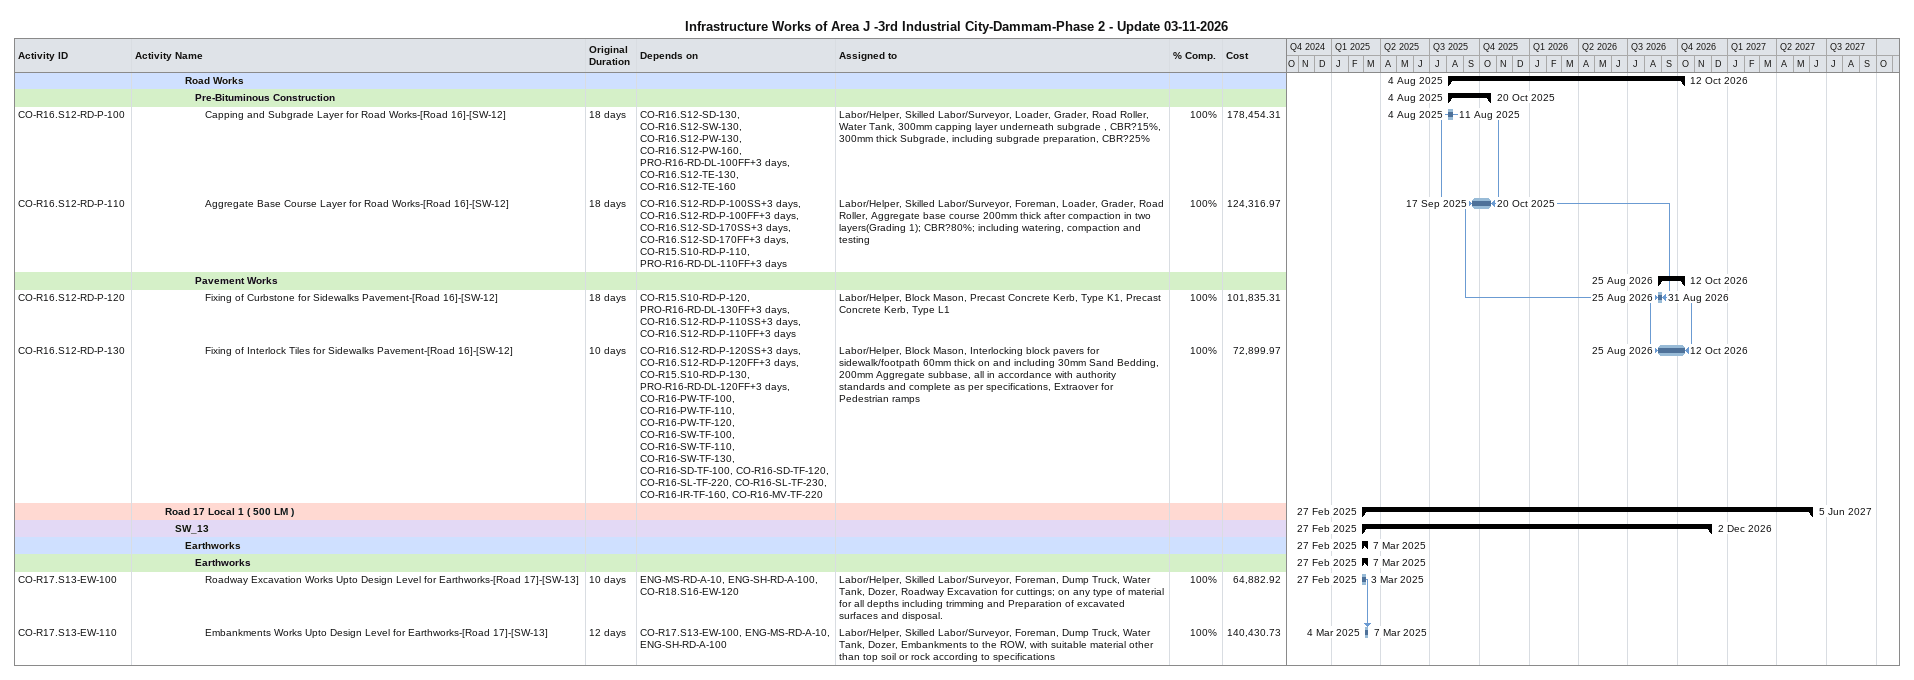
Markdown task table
Infrastructure Works of Area J -3rd Industrial City-Dammam-Phase 2 - Update 03-11-2026

| ID | Level | Task | Original duration | Start | Finish | Predecessors | Resources | % complete | Cost |
|---|---|---|---|---|---|---|---|---|---|
|  | 6 | **Road Works** |  | 2025-08-04 | 2026-10-12 |  |  |  |  |
|  | 7 | **Pre-Bituminous Construction** |  | 2025-08-04 | 2025-10-20 |  |  |  |  |
| CO-R16.S12-RD-P-100 | 8 | Capping and Subgrade Layer for Road Works-[Road 16]-[SW-12] | 18d | 2025-08-04 | 2025-08-11 | CO-R16.S12-SD-130, CO-R16.S12-SW-130, CO-R16.S12-PW-130, CO-R16.S12-PW-160, PRO-R16-RD-DL-100FF+3d, CO-R16.S12-TE-130, CO-R16.S12-TE-160 | Labor/Helper, Skilled Labor/Surveyor, Loader, Grader, Road Roller, Water Tank, 300mm capping layer underneath subgrade , CBR?15%, 300mm thick Subgrade, including subgrade preparation, CBR?25% | 100 | 178454.31 |
| CO-R16.S12-RD-P-110 | 8 | Aggregate Base Course Layer for Road Works-[Road 16]-[SW-12] | 18d | 2025-09-17 | 2025-10-20 | CO-R16.S12-RD-P-100SS+3d, CO-R16.S12-RD-P-100FF+3d, CO-R16.S12-SD-170SS+3d, CO-R16.S12-SD-170FF+3d, CO-R15.S10-RD-P-110, PRO-R16-RD-DL-110FF+3d | Labor/Helper, Skilled Labor/Surveyor, Foreman, Loader, Grader, Road Roller, Aggregate base course 200mm thick after compaction in two layers(Grading 1); CBR?80%; including watering, compaction and testing | 100 | 124316.97 |
|  | 7 | **Pavement Works** |  | 2026-08-25 | 2026-10-12 |  |  |  |  |
| CO-R16.S12-RD-P-120 | 8 | Fixing of Curbstone for Sidewalks Pavement-[Road 16]-[SW-12] | 18d | 2026-08-25 | 2026-08-31 | CO-R15.S10-RD-P-120, PRO-R16-RD-DL-130FF+3d, CO-R16.S12-RD-P-110SS+3d, CO-R16.S12-RD-P-110FF+3d | Labor/Helper, Block Mason, Precast Concrete Kerb, Type K1, Precast Concrete Kerb, Type L1 | 100 | 101835.31 |
| CO-R16.S12-RD-P-130 | 8 | Fixing of Interlock Tiles for Sidewalks Pavement-[Road 16]-[SW-12] | 10d | 2026-08-25 | 2026-10-12 | CO-R16.S12-RD-P-120SS+3d, CO-R16.S12-RD-P-120FF+3d, CO-R15.S10-RD-P-130, PRO-R16-RD-DL-120FF+3d, CO-R16-PW-TF-100, CO-R16-PW-TF-110, CO-R16-PW-TF-120, CO-R16-SW-TF-100, CO-R16-SW-TF-110, CO-R16-SW-TF-130, CO-R16-SD-TF-100, CO-R16-SD-TF-120, CO-R16-SL-TF-220, CO-R16-SL-TF-230, CO-R16-IR-TF-160, CO-R16-MV-TF-220 | Labor/Helper, Block Mason, Interlocking block pavers for sidewalk/footpath 60mm thick on and including 30mm Sand Bedding, 200mm Aggregate subbase, all in accordance with authority standards and complete as per specifications, Extraover for Pedestrian ramps | 100 | 72899.97 |
|  | 4 | **Road 17 Local 1 ( 500 LM )** |  | 2025-02-27 | 2027-06-05 |  |  |  |  |
|  | 5 | **SW_13** |  | 2025-02-27 | 2026-12-02 |  |  |  |  |
|  | 6 | **Earthworks** |  | 2025-02-27 | 2025-03-07 |  |  |  |  |
|  | 7 | **Earthworks** |  | 2025-02-27 | 2025-03-07 |  |  |  |  |
| CO-R17.S13-EW-100 | 8 | Roadway Excavation Works Upto Design Level for Earthworks-[Road 17]-[SW-13] | 10d | 2025-02-27 | 2025-03-03 | ENG-MS-RD-A-10, ENG-SH-RD-A-100, CO-R18.S16-EW-120 | Labor/Helper, Skilled Labor/Surveyor, Foreman, Dump Truck, Water Tank, Dozer, Roadway Excavation for cuttings; on any type of material for all depths including trimming and Preparation of excavated surfaces and disposal. | 100 | 64882.92 |
| CO-R17.S13-EW-110 | 8 | Embankments Works Upto Design Level for Earthworks-[Road 17]-[SW-13] | 12d | 2025-03-04 | 2025-03-07 | CO-R17.S13-EW-100, ENG-MS-RD-A-10, ENG-SH-RD-A-100 | Labor/Helper, Skilled Labor/Surveyor, Foreman, Dump Truck, Water Tank, Dozer, Embankments to the ROW, with suitable material other than top soil or rock according to specifications | 100 | 140430.73 |
